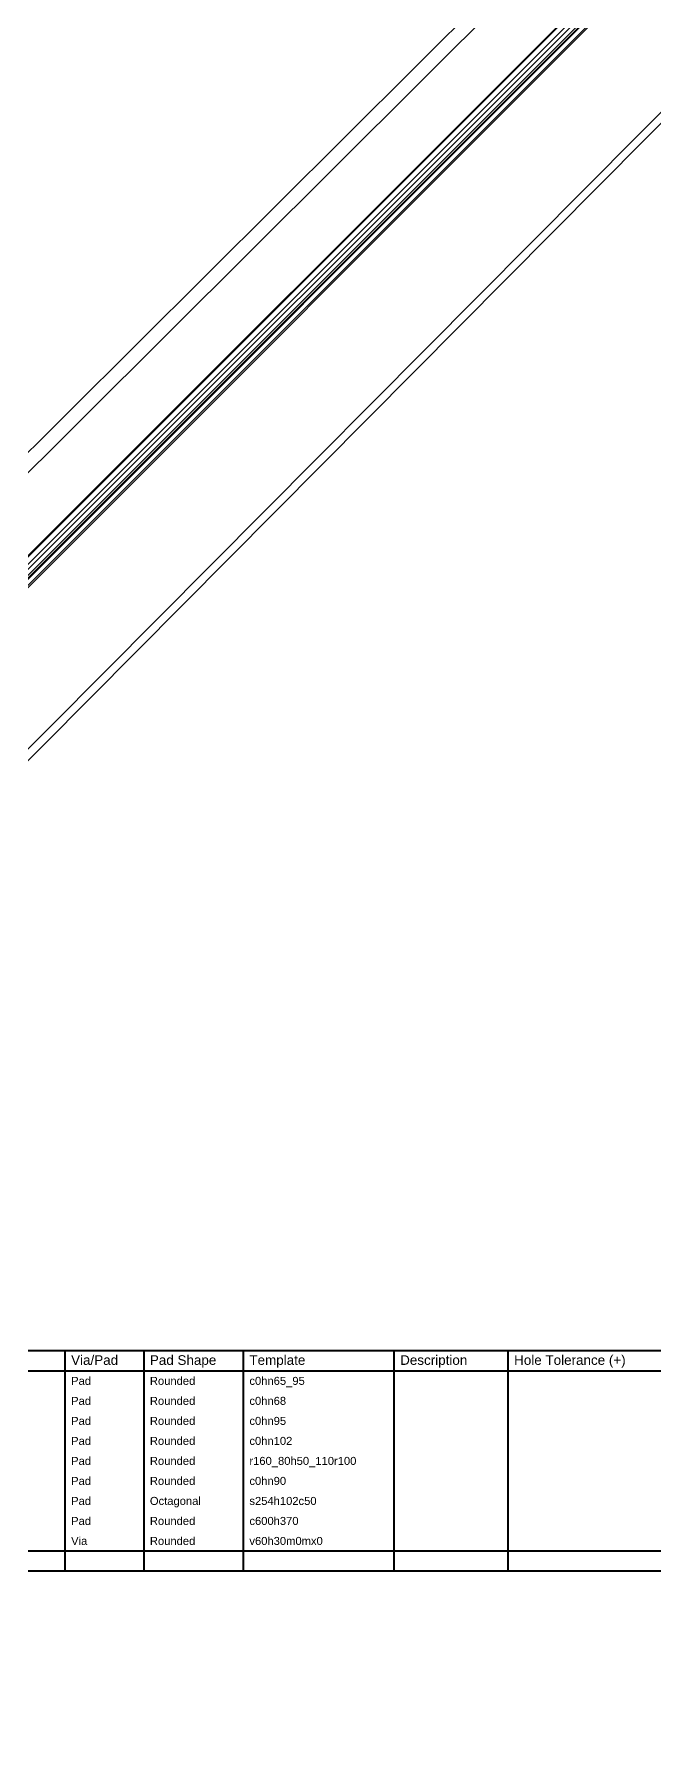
# Model space of a CAD drawing. Header units: inches. Extents: x -22 to 5433, y -13 to 5447.
# Drawn here: x 213.7 to 331.9, y 4.5 to 328.4 of the extents above; entities that cross this region are included whole.
import ezdxf

# ---------------------------------------------------------------- set-up
doc = ezdxf.new("R2010")
doc.units = ezdxf.units.IN
for name, color, linetype in [('Bottom Solder', 6, 'Continuous'), ('Drill Drawing', 1, 'Continuous'), ('Top Solder', 216, 'Continuous')]:
    doc.layers.add(name, color=color, linetype=linetype)
doc.styles.add('Arial', font='', dxfattribs={"height": 0.2})
doc.styles.get('Arial').set_extended_font_data('Arial')

msp = doc.modelspace()

# ---------------------------------------------------------------- linework, layer by layer
at = {"layer": 'Bottom Solder'}
for p in [(-19.44, 17.71), (-17.86, 15.23), (-5.59, 10.85), (-5.5, 7.25), (-5.24, 11.4), (-5.24, 7), (-3.74, 7), (-3.62, 11.39), (-3.07, 7.24), (-3.07, 10.84), (54.19, 32.83), (56.48, 32.86)]:
    msp.add_line(p, (5432.85, 5447.49), dxfattribs=at)
at = {"layer": 'Drill Drawing'}
for points in [[(91.61, 77.67, 0.381, 0.381, 0), (435.22, 77.67, 0.381, 0.381, 0)], [(219.61, 35.76, 0.381, 0.381, 0), (219.61, 77.67, 0.381, 0.381, 0)], [(234.59, 35.76, 0.381, 0.381, 0), (234.59, 77.67, 0.381, 0.381, 0)], [(253.54, 35.76, 0.381, 0.381, 0), (253.54, 77.67, 0.381, 0.381, 0)], [(282.23, 35.76, 0.381, 0.381, 0), (282.23, 77.67, 0.381, 0.381, 0)], [(303.92, 35.76, 0.381, 0.381, 0), (303.92, 77.67, 0.381, 0.381, 0)], [(91.61, 73.86, 0.381, 0.381, 0), (435.22, 73.86, 0.381, 0.381, 0)], [(91.61, 39.57, 0.381, 0.381, 0), (435.22, 39.57, 0.381, 0.381, 0)], [(91.61, 35.76, 0.381, 0.381, 0), (435.22, 35.76, 0.381, 0.381, 0)]]:
    msp.add_lwpolyline(points, format="xyseb", dxfattribs=at)
for points in [[(219.52, 77.67, 0.191, 0.191, 1), (219.71, 77.67, 0.191, 0.191, 1)], [(234.5, 77.67, 0.191, 0.191, 1), (234.69, 77.67, 0.191, 0.191, 1)], [(253.44, 77.67, 0.191, 0.191, 1), (253.63, 77.67, 0.191, 0.191, 1)], [(282.13, 77.67, 0.191, 0.191, 1), (282.33, 77.67, 0.191, 0.191, 1)], [(303.82, 77.67, 0.191, 0.191, 1), (304.01, 77.67, 0.191, 0.191, 1)], [(219.52, 35.76, 0.191, 0.191, 1), (219.71, 35.76, 0.191, 0.191, 1)], [(234.5, 35.76, 0.191, 0.191, 1), (234.69, 35.76, 0.191, 0.191, 1)], [(253.44, 35.76, 0.191, 0.191, 1), (253.63, 35.76, 0.191, 0.191, 1)], [(282.13, 35.76, 0.191, 0.191, 1), (282.33, 35.76, 0.191, 0.191, 1)], [(303.82, 35.76, 0.191, 0.191, 1), (304.01, 35.76, 0.191, 0.191, 1)]]:
    msp.add_lwpolyline(points, format="xyseb", close=True, dxfattribs=at)
at = {"layer": 'Top Solder'}
msp.add_line((-7.49, 4.53), (5432.85, 5447.49), dxfattribs=at)

# ---------------------------------------------------------------- texts
at = {"layer": 'Drill Drawing', "style": 'Arial'}
for s, height, p in [('Via/Pad', 1.829, (220.75, 75)), ('Pad Shape', 1.829, (235.74, 75)), ('Template', 1.829, (254.68, 75)), ('Description', 1.8288, (283.37, 75)), ('Hole Tolerance (+)', 1.8288, (305.06, 75)), ('Pad', 1.524, (220.75, 71.19)), ('Rounded', 1.524, (235.74, 71.19)), ('c0hn65_95', 1.524, (254.68, 71.19)), ('Pad', 1.524, (220.75, 67.38)), ('Rounded', 1.524, (235.74, 67.38)), ('c0hn68', 1.524, (254.68, 67.38)), ('Pad', 1.524, (220.75, 63.57)), ('Rounded', 1.524, (235.74, 63.57)), ('c0hn95', 1.524, (254.68, 63.57)), ('Pad', 1.524, (220.75, 59.76)), ('Rounded', 1.524, (235.74, 59.76)), ('c0hn102', 1.524, (254.68, 59.76)), ('Pad', 1.524, (220.75, 55.95)), ('Rounded', 1.524, (235.74, 55.95)), ('r160_80h50_110r100', 1.524, (254.68, 55.95)), ('Pad', 1.524, (220.75, 52.14)), ('Rounded', 1.524, (235.74, 52.14)), ('c0hn90', 1.524, (254.68, 52.14)), ('Pad', 1.524, (220.75, 48.33)), ('Octagonal', 1.524, (235.74, 48.33)), ('s254h102c50', 1.524, (254.68, 48.33)), ('Pad', 1.524, (220.75, 44.52)), ('Rounded', 1.524, (235.74, 44.52)), ('c600h370', 1.524, (254.68, 44.52)), ('Via', 1.524, (220.75, 40.71)), ('Rounded', 1.524, (235.74, 40.71)), ('v60h30m0mx0', 1.524, (254.68, 40.71))]:
    msp.add_text(s, height=height, dxfattribs=at).set_placement(p)

doc.saveas('drawing.dxf')
